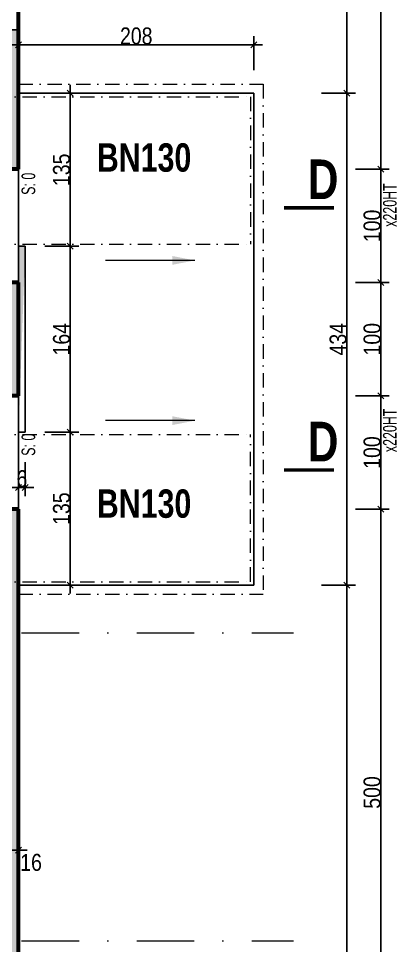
# Model space of a CAD drawing. Header units: millimetres. Extents: x -22 to 27383, y -3644 to 590.
# Drawn here: x 23678 to 24017, y -1894 to -1076 of the extents above; entities that cross this region are included whole.
import ezdxf
from ezdxf.enums import TextEntityAlignment as Align

# ---------------------------------------------------------------- set-up
doc = ezdxf.new("R2010")
doc.units = ezdxf.units.MM
doc.linetypes.add('TIRETPTX2', pattern=[50.8, 25.4, -12.7, 0, -12.7])
for name, color, linetype in [('01_cote_gen', 4, 'Continuous'), ('01_linteaux', 2, 'Continuous'), ('01_poch_murs', 253, 'Continuous'), ('01_poch_poteaux', 250, 'Continuous'), ('01_texte', 230, 'Continuous'), ('AA_COTES', 2, 'Continuous')]:
    doc.layers.add(name, color=color, linetype=linetype)
doc.layers.add('01_murs_coup', color=5, linetype='Continuous', lineweight=60)
doc.layers.add('01_tram_axes', color=2, linetype='TIRETPTX2', lineweight=9)
doc.styles.add('ARIAL NA', font='ARIALN.TTF')
doc.styles.add('impact', font='impact.ttf')
doc.styles.add('STYLE2', font='ARIALN.TTF')
doc.dimstyles.new('JB25', dxfattribs={"dimscale": 0.1, "dimtxt": 150, "dimasz": 15, "dimexe": 0.1, "dimexo": 0.1, "dimgap": 0.09, "dimtad": 1, "dimdec": 1, "dimlfac": 0.5, "dimdsep": 46, "dimtxsty": 'STYLE2', "dimblk1": 'BOND_G', "dimblk2": 'BOND_D', "dimsah": 1, "dimcen": 1.5, "dimdle": 0.01, "dimse1": 1, "dimse2": 1, "dimclrd": 4, "dimclre": 2, "dimclrt": 6, "dimazin": 2, "dimtfac": 2.333333, "dimtdec": 1, "dimtix": 1, "dimtmove": 2, "dimatfit": 3, "dimldrblk": 'BOND_G', "dimfxl": 1, "dimtolj": 1, "dimtzin": 0, "dimarcsym": 0})
doc.dimstyles.new('JB50', dxfattribs={"dimscale": 0.1, "dimtxt": 150, "dimasz": 15, "dimexe": 0.1, "dimexo": 0.1, "dimgap": 0.09, "dimtad": 1, "dimdec": 1, "dimdsep": 46, "dimtxsty": 'STYLE2', "dimblk1": 'BOND_G', "dimblk2": 'BOND_D', "dimsah": 1, "dimcen": 1.5, "dimdle": 0.01, "dimse1": 1, "dimse2": 1, "dimclrd": 4, "dimclre": 2, "dimclrt": 6, "dimazin": 2, "dimtfac": 2.333333, "dimtdec": 1, "dimtix": 1, "dimtmove": 2, "dimatfit": 3, "dimldrblk": 'BOND_G', "dimfxl": 1, "dimtolj": 1, "dimtzin": 0, "dimarcsym": 0})

# ---------------------------------------------------------------- blocks, each defined once
blk = doc.blocks.new('BOND_G')
at = {"layer": 'AA_COTES', "color": 0}
for p, q in [((0, -5), (0, 15)), ((5, 0), (-5, 0)), ((1.77, 1.77), (-1.77, -1.77))]:
    blk.add_line(p, q, dxfattribs=at)
blk = doc.blocks.new('BOND_D')
at = {"layer": 'AA_COTES', "color": 0}
for p, q in [((5, 0), (-5, 0)), ((-1.77, -1.77), (1.77, 1.77)), ((0, 5), (0, -15))]:
    blk.add_line(p, q, dxfattribs=at)
blk = doc.blocks.new('*D2273')
at = {"layer": '01_cote_gen', "color": 4, "lineweight": -2, "transparency": 16777216}
blk.add_line((23998.32, -710.33), (23998.32, -1207.33), dxfattribs=at)
at = {"layer": 'Defpoints', "color": 0, "transparency": 16777216}
for p in [(23975.82, -708.83), (23678.24, -1208.83), (23998.32, -1208.83)]:
    blk.add_point(p, dxfattribs=at)
at = {"layer": '01_cote_gen', "color": 4, "lineweight": -2, "transparency": 16777216, "xscale": 1.5, "yscale": 1.5, "zscale": 1.5}
for name, p, rotation in [('BOND_G', (23998.32, -708.83), 90), ('BOND_D', (23998.32, -1208.83), 270)]:
    blk.add_blockref(name, p, dxfattribs=dict(at, rotation=rotation))
at = {"layer": '01_cote_gen', "color": 6, "transparency": 16777216, "insert": (23990.65, -958.83), "char_height": 15, "attachment_point": 5, "rotation": 90, "style": 'STYLE2'}
blk.add_mtext('\\A1;500', dxfattribs=at)
blk = doc.blocks.new('*D2274')
at = {"layer": '01_cote_gen', "color": 4, "lineweight": -2, "transparency": 16777216}
blk.add_line((23998.32, -1210.33), (23998.32, -1307.33), dxfattribs=at)
at = {"layer": 'Defpoints', "color": 0, "transparency": 16777216}
for p in [(23975.82, -1208.83), (23678.24, -1308.83), (23998.32, -1308.83)]:
    blk.add_point(p, dxfattribs=at)
at = {"layer": '01_cote_gen', "color": 4, "lineweight": -2, "transparency": 16777216, "xscale": 1.5, "yscale": 1.5, "zscale": 1.5}
for name, p, rotation in [('BOND_G', (23998.32, -1208.83), 90), ('BOND_D', (23998.32, -1308.83), 270)]:
    blk.add_blockref(name, p, dxfattribs=dict(at, rotation=rotation))
at = {"layer": '01_cote_gen', "color": 6, "transparency": 16777216, "insert": (23990.65, -1258.83), "char_height": 15, "attachment_point": 5, "rotation": 90, "style": 'STYLE2'}
blk.add_mtext('\\A1;100', dxfattribs=at)
blk = doc.blocks.new('*D2275')
at = {"layer": '01_cote_gen', "color": 4, "lineweight": -2, "transparency": 16777216}
blk.add_line((23998.32, -1310.33), (23998.32, -1407.33), dxfattribs=at)
at = {"layer": 'Defpoints', "color": 0, "transparency": 16777216}
for p in [(23678.24, -1308.83), (23678.24, -1408.83), (23998.32, -1408.83)]:
    blk.add_point(p, dxfattribs=at)
at = {"layer": '01_cote_gen', "color": 4, "lineweight": -2, "transparency": 16777216, "xscale": 1.5, "yscale": 1.5, "zscale": 1.5}
for name, p, rotation in [('BOND_G', (23998.32, -1308.83), 90), ('BOND_D', (23998.32, -1408.83), 270)]:
    blk.add_blockref(name, p, dxfattribs=dict(at, rotation=rotation))
at = {"layer": '01_cote_gen', "color": 6, "transparency": 16777216, "insert": (23990.65, -1358.83), "char_height": 15, "attachment_point": 5, "rotation": 90, "style": 'STYLE2'}
blk.add_mtext('\\A1;100', dxfattribs=at)
blk = doc.blocks.new('*D2276')
at = {"layer": '01_cote_gen', "color": 4, "lineweight": -2, "transparency": 16777216}
blk.add_line((23998.32, -1410.33), (23998.32, -1507.33), dxfattribs=at)
at = {"layer": 'Defpoints', "color": 0, "transparency": 16777216}
for p in [(23678.24, -1408.83), (23678.24, -1508.83), (23998.32, -1508.83)]:
    blk.add_point(p, dxfattribs=at)
at = {"layer": '01_cote_gen', "color": 4, "lineweight": -2, "transparency": 16777216, "xscale": 1.5, "yscale": 1.5, "zscale": 1.5}
for name, p, rotation in [('BOND_G', (23998.32, -1408.83), 90), ('BOND_D', (23998.32, -1508.83), 270)]:
    blk.add_blockref(name, p, dxfattribs=dict(at, rotation=rotation))
at = {"layer": '01_cote_gen', "color": 6, "transparency": 16777216, "insert": (23990.65, -1458.83), "char_height": 15, "attachment_point": 5, "rotation": 90, "style": 'STYLE2'}
blk.add_mtext('\\A1;100', dxfattribs=at)
blk = doc.blocks.new('*D2277')
at = {"layer": '01_cote_gen', "color": 4, "lineweight": -2, "transparency": 16777216}
blk.add_line((23998.32, -1510.33), (23998.32, -2007.33), dxfattribs=at)
at = {"layer": 'Defpoints', "color": 0, "transparency": 16777216}
for p in [(23975.82, -1508.83), (23678.24, -2008.83), (23998.32, -2008.83)]:
    blk.add_point(p, dxfattribs=at)
at = {"layer": '01_cote_gen', "color": 4, "lineweight": -2, "transparency": 16777216, "xscale": 1.5, "yscale": 1.5, "zscale": 1.5}
for name, p, rotation in [('BOND_G', (23998.32, -1508.83), 90), ('BOND_D', (23998.32, -2008.83), 270)]:
    blk.add_blockref(name, p, dxfattribs=dict(at, rotation=rotation))
at = {"layer": '01_cote_gen', "color": 6, "transparency": 16777216, "insert": (23990.65, -1758.83), "char_height": 15, "attachment_point": 5, "rotation": 90, "style": 'STYLE2'}
blk.add_mtext('\\A1;500', dxfattribs=at)
blk = doc.blocks.new('*D2295')
at = {"layer": '01_cote_gen', "color": 4, "lineweight": -2, "transparency": 16777216}
blk.add_line((23998.32, -1210.33), (23998.32, -1307.33), dxfattribs=at)
at = {"layer": 'Defpoints', "color": 0, "transparency": 16777216}
for p in [(23678.24, -1208.83), (23678.24, -1308.83), (23998.32, -1308.83)]:
    blk.add_point(p, dxfattribs=at)
at = {"layer": '01_cote_gen', "color": 4, "lineweight": -2, "transparency": 16777216, "xscale": 1.5, "yscale": 1.5, "zscale": 1.5}
for name, p, rotation in [('BOND_G', (23998.32, -1208.83), 90), ('BOND_D', (23998.32, -1308.83), 270)]:
    blk.add_blockref(name, p, dxfattribs=dict(at, rotation=rotation))
at = {"layer": '01_cote_gen', "color": 6, "transparency": 16777216, "insert": (23990.65, -1258.83), "char_height": 15, "attachment_point": 5, "rotation": 90, "style": 'STYLE2'}
blk.add_mtext('\\A1;100', dxfattribs=at)
blk = doc.blocks.new('*D2294')
at = {"layer": '01_cote_gen', "color": 4, "lineweight": -2, "transparency": 16777216}
blk.add_line((23998.32, -1310.33), (23998.32, -1407.33), dxfattribs=at)
at = {"layer": 'Defpoints', "color": 0, "transparency": 16777216}
for p in [(23678.24, -1308.83), (23678.24, -1408.83), (23998.32, -1408.83)]:
    blk.add_point(p, dxfattribs=at)
at = {"layer": '01_cote_gen', "color": 4, "lineweight": -2, "transparency": 16777216, "xscale": 1.5, "yscale": 1.5, "zscale": 1.5}
for name, p, rotation in [('BOND_G', (23998.32, -1308.83), 90), ('BOND_D', (23998.32, -1408.83), 270)]:
    blk.add_blockref(name, p, dxfattribs=dict(at, rotation=rotation))
at = {"layer": '01_cote_gen', "color": 6, "transparency": 16777216, "insert": (23990.65, -1358.83), "char_height": 15, "attachment_point": 5, "rotation": 90, "style": 'STYLE2'}
blk.add_mtext('\\A1;100', dxfattribs=at)
blk = doc.blocks.new('*D2289')
at = {"layer": '01_cote_gen', "color": 4, "lineweight": -2, "transparency": 16777216}
blk.add_line((23679.74, -1098.96), (23884.74, -1098.96), dxfattribs=at)
at = {"layer": 'Defpoints', "color": 0, "transparency": 16777216}
for p in [(23678.24, -1085.3), (23886.24, -1098.96), (23886.24, -1141.83)]:
    blk.add_point(p, dxfattribs=at)
at = {"layer": '01_cote_gen', "color": 4, "lineweight": -2, "transparency": 16777216, "xscale": 1.5, "yscale": 1.5, "zscale": 1.5, "rotation": 180}
blk.add_blockref('BOND_G', (23678.24, -1098.96), dxfattribs=at)
at = {"layer": '01_cote_gen', "color": 4, "lineweight": -2, "transparency": 16777216, "xscale": 1.5, "yscale": 1.5, "zscale": 1.5}
blk.add_blockref('BOND_D', (23886.24, -1098.96), dxfattribs=at)
at = {"layer": '01_cote_gen', "color": 6, "transparency": 16777216, "insert": (23782.24, -1091.29), "char_height": 15, "attachment_point": 5, "style": 'STYLE2'}
blk.add_mtext('\\A1;208', dxfattribs=at)
blk = doc.blocks.new('*D2290')
at = {"layer": '01_cote_gen', "color": 4, "lineweight": -2, "transparency": 16777216}
blk.add_line((23723.97, -1143.33), (23723.97, -1275.33), dxfattribs=at)
at = {"layer": 'Defpoints', "color": 0, "transparency": 16777216}
for p in [(23704.6, -1141.83), (23684.24, -1276.83), (23723.97, -1276.83)]:
    blk.add_point(p, dxfattribs=at)
at = {"layer": '01_cote_gen', "color": 4, "lineweight": -2, "transparency": 16777216, "xscale": 1.5, "yscale": 1.5, "zscale": 1.5}
for name, p, rotation in [('BOND_G', (23723.97, -1141.83), 90), ('BOND_D', (23723.97, -1276.83), 270)]:
    blk.add_blockref(name, p, dxfattribs=dict(at, rotation=rotation))
at = {"layer": '01_cote_gen', "color": 6, "transparency": 16777216, "insert": (23716.3, -1209.33), "char_height": 15, "attachment_point": 5, "rotation": 90, "style": 'STYLE2'}
blk.add_mtext('\\A1;135', dxfattribs=at)
blk = doc.blocks.new('*D2291')
at = {"layer": '01_cote_gen', "color": 4, "lineweight": -2, "transparency": 16777216}
blk.add_line((23723.97, -1278.33), (23723.97, -1439.33), dxfattribs=at)
at = {"layer": 'Defpoints', "color": 0, "transparency": 16777216}
for p in [(23701.83, -1276.83), (23684.24, -1440.83), (23723.97, -1440.83)]:
    blk.add_point(p, dxfattribs=at)
at = {"layer": '01_cote_gen', "color": 4, "lineweight": -2, "transparency": 16777216, "xscale": 1.5, "yscale": 1.5, "zscale": 1.5}
for name, p, rotation in [('BOND_G', (23723.97, -1276.83), 90), ('BOND_D', (23723.97, -1440.83), 270)]:
    blk.add_blockref(name, p, dxfattribs=dict(at, rotation=rotation))
at = {"layer": '01_cote_gen', "color": 6, "transparency": 16777216, "insert": (23716.3, -1358.83), "char_height": 15, "attachment_point": 5, "rotation": 90, "style": 'STYLE2'}
blk.add_mtext('\\A1;164', dxfattribs=at)
blk = doc.blocks.new('*D2292')
at = {"layer": '01_cote_gen', "color": 4, "lineweight": -2, "transparency": 16777216}
blk.add_line((23723.97, -1442.33), (23723.97, -1574.33), dxfattribs=at)
at = {"layer": 'Defpoints', "color": 0, "transparency": 16777216}
for p in [(23716.47, -1440.83), (23702.75, -1575.83), (23723.97, -1575.83)]:
    blk.add_point(p, dxfattribs=at)
at = {"layer": '01_cote_gen', "color": 4, "lineweight": -2, "transparency": 16777216, "xscale": 1.5, "yscale": 1.5, "zscale": 1.5}
for name, p, rotation in [('BOND_G', (23723.97, -1440.83), 90), ('BOND_D', (23723.97, -1575.83), 270)]:
    blk.add_blockref(name, p, dxfattribs=dict(at, rotation=rotation))
at = {"layer": '01_cote_gen', "color": 6, "transparency": 16777216, "insert": (23716.3, -1508.33), "char_height": 15, "attachment_point": 5, "rotation": 90, "style": 'STYLE2'}
blk.add_mtext('\\A1;135', dxfattribs=at)
blk = doc.blocks.new('*D2293')
at = {"layer": '01_cote_gen', "color": 4, "lineweight": -2, "transparency": 16777216}
for p, q in [((23676.74, -1489.69), (23675.24, -1489.69)), ((23678.24, -1489.69), (23684.24, -1489.69)), ((23685.74, -1489.69), (23687.24, -1489.69))]:
    blk.add_line(p, q, dxfattribs=at)
at = {"layer": 'Defpoints', "color": 0, "transparency": 16777216}
for p in [(23678.24, -1436.78), (23684.24, -1436.78), (23684.24, -1489.69)]:
    blk.add_point(p, dxfattribs=at)
at = {"layer": '01_cote_gen', "color": 4, "lineweight": -2, "transparency": 16777216, "xscale": 1.5, "yscale": 1.5, "zscale": 1.5}
blk.add_blockref('BOND_G', (23678.24, -1489.69), dxfattribs=at)
at = {"layer": '01_cote_gen', "color": 4, "lineweight": -2, "transparency": 16777216, "xscale": 1.5, "yscale": 1.5, "zscale": 1.5, "rotation": 180}
blk.add_blockref('BOND_D', (23684.24, -1489.69), dxfattribs=at)
at = {"layer": '01_cote_gen', "color": 6, "transparency": 16777216, "insert": (23681.24, -1482.02), "char_height": 15, "attachment_point": 5, "style": 'STYLE2'}
blk.add_mtext('\\A1;6', dxfattribs=at)
blk = doc.blocks.new('*D2305')
at = {"layer": '01_cote_gen', "color": 4, "lineweight": -2, "transparency": 16777216}
blk.add_line((23968.3, -777.33), (23968.3, -1140.33), dxfattribs=at)
at = {"layer": 'Defpoints', "color": 0, "transparency": 16777216}
for p in [(23886.24, -775.83), (23886.24, -1141.83), (23968.3, -1141.83)]:
    blk.add_point(p, dxfattribs=at)
at = {"layer": '01_cote_gen', "color": 4, "lineweight": -2, "transparency": 16777216, "xscale": 1.5, "yscale": 1.5, "zscale": 1.5}
for name, p, rotation in [('BOND_G', (23968.3, -775.83), 90), ('BOND_D', (23968.3, -1141.83), 270)]:
    blk.add_blockref(name, p, dxfattribs=dict(at, rotation=rotation))
at = {"layer": '01_cote_gen', "color": 6, "transparency": 16777216, "insert": (23960.64, -958.83), "char_height": 15, "attachment_point": 5, "rotation": 90, "style": 'STYLE2'}
blk.add_mtext('\\A1;366', dxfattribs=at)
blk = doc.blocks.new('*D2306')
at = {"layer": '01_cote_gen', "color": 4, "lineweight": -2, "transparency": 16777216}
blk.add_line((23968.3, -1143.33), (23968.3, -1574.33), dxfattribs=at)
at = {"layer": 'Defpoints', "color": 0, "transparency": 16777216}
for p in [(23886.24, -1141.83), (23886.24, -1575.83), (23968.3, -1575.83)]:
    blk.add_point(p, dxfattribs=at)
at = {"layer": '01_cote_gen', "color": 4, "lineweight": -2, "transparency": 16777216, "xscale": 1.5, "yscale": 1.5, "zscale": 1.5}
for name, p, rotation in [('BOND_G', (23968.3, -1141.83), 90), ('BOND_D', (23968.3, -1575.83), 270)]:
    blk.add_blockref(name, p, dxfattribs=dict(at, rotation=rotation))
at = {"layer": '01_cote_gen', "color": 6, "transparency": 16777216, "insert": (23960.64, -1358.83), "char_height": 15, "attachment_point": 5, "rotation": 90, "style": 'STYLE2'}
blk.add_mtext('\\A1;434', dxfattribs=at)
blk = doc.blocks.new('*D2307')
at = {"layer": '01_cote_gen', "color": 4, "lineweight": -2, "transparency": 16777216}
blk.add_line((23968.3, -1577.33), (23968.3, -2340.33), dxfattribs=at)
at = {"layer": 'Defpoints', "color": 0, "transparency": 16777216}
for p in [(23886.24, -1575.83), (23886.24, -2341.83), (23968.3, -2341.83)]:
    blk.add_point(p, dxfattribs=at)
at = {"layer": '01_cote_gen', "color": 4, "lineweight": -2, "transparency": 16777216, "xscale": 1.5, "yscale": 1.5, "zscale": 1.5}
for name, p, rotation in [('BOND_G', (23968.3, -1575.83), 90), ('BOND_D', (23968.3, -2341.83), 270)]:
    blk.add_blockref(name, p, dxfattribs=dict(at, rotation=rotation))
at = {"layer": '01_cote_gen', "color": 6, "transparency": 16777216, "insert": (23960.64, -1958.83), "char_height": 15, "attachment_point": 5, "rotation": 90, "style": 'STYLE2'}
blk.add_mtext('\\A1;766', dxfattribs=at)
blk = doc.blocks.new('*D2495')
at = {"layer": '01_cote_gen', "color": 4, "lineweight": -2, "transparency": 16777216}
blk.add_line((0, -613.29), (0, -1134.29), dxfattribs=at)
at = {"layer": 'Defpoints', "color": 0, "transparency": 16777216}
for p in [(25449.83, -611.79), (0, -1135.79), (0, -1135.79)]:
    blk.add_point(p, dxfattribs=at)
at = {"layer": '01_cote_gen', "color": 4, "lineweight": -2, "transparency": 16777216, "xscale": 1.5, "yscale": 1.5, "zscale": 1.5}
for name, p, rotation in [('BOND_G', (0, -611.79), 90), ('BOND_D', (0, -1135.79), 270)]:
    blk.add_blockref(name, p, dxfattribs=dict(at, rotation=rotation))
at = {"layer": '01_cote_gen', "color": 6, "transparency": 16777216, "insert": (-7.67, -873.79), "char_height": 15, "attachment_point": 5, "rotation": 90, "style": 'STYLE2'}
blk.add_mtext('\\A1;262', dxfattribs=at)
blk = doc.blocks.new('*D2522')
at = {"layer": '01_cote_gen', "color": 4, "lineweight": -2, "transparency": 16777216}
blk.add_line((1156.42, -613.29), (1156.42, -1134.29), dxfattribs=at)
at = {"layer": 'Defpoints', "color": 0, "transparency": 16777216}
for p in [(26606.25, -611.79), (1156.42, -1135.79), (1156.42, -1135.79)]:
    blk.add_point(p, dxfattribs=at)
at = {"layer": '01_cote_gen', "color": 4, "lineweight": -2, "transparency": 16777216, "xscale": 1.5, "yscale": 1.5, "zscale": 1.5}
for name, p, rotation in [('BOND_G', (1156.42, -611.79), 90), ('BOND_D', (1156.42, -1135.79), 270)]:
    blk.add_blockref(name, p, dxfattribs=dict(at, rotation=rotation))
at = {"layer": '01_cote_gen', "color": 6, "transparency": 16777216, "insert": (1148.75, -873.79), "char_height": 15, "attachment_point": 5, "rotation": 90, "style": 'STYLE2'}
blk.add_mtext('\\A1;262', dxfattribs=at)
blk = doc.blocks.new('*D2667')
at = {"layer": '01_cote_gen', "color": 4, "lineweight": -2, "transparency": 16777216}
blk.add_line((23663.74, -1809.77), (23676.74, -1809.77), dxfattribs=at)
at = {"layer": 'Defpoints', "color": 0, "transparency": 16777216}
for p in [(23678.24, -1809.77), (23662.24, -1817.27), (23678.24, -1817.27)]:
    blk.add_point(p, dxfattribs=at)
at = {"layer": '01_cote_gen', "color": 4, "lineweight": -2, "transparency": 16777216, "xscale": 1.5, "yscale": 1.5, "zscale": 1.5, "rotation": 180}
blk.add_blockref('BOND_G', (23662.24, -1809.77), dxfattribs=at)
at = {"layer": '01_cote_gen', "color": 4, "lineweight": -2, "transparency": 16777216, "xscale": 1.5, "yscale": 1.5, "zscale": 1.5}
blk.add_blockref('BOND_D', (23678.24, -1809.77), dxfattribs=at)
at = {"layer": '01_cote_gen', "color": 6, "transparency": 16777216, "insert": (23689.34, -1820.61), "char_height": 15, "attachment_point": 5, "style": 'STYLE2'}
blk.add_mtext('\\A1;16', dxfattribs=at)

msp = doc.modelspace()

# ---------------------------------------------------------------- hatches: boundary and pattern name
at = {"layer": '01_poch_murs'}
h = msp.add_hatch(color=256, dxfattribs=at)
h.dxf.hatch_style = 1
h.paths.add_polyline_path([(22854.24, -241.83), (22754.24, -241.83), (22754.24, -257.83), (22854.24, -257.83)])
h.paths.add_polyline_path([(23400.24, -241.83), (22954.24, -241.83), (22954.24, -257.83), (23149.24, -257.83), (23149.24, -757.83), (23167.24, -757.83), (23167.24, -257.83), (23400.24, -257.83)])
h.paths.add_polyline_path([(23678.24, -241.83), (23500.24, -241.83), (23500.24, -257.83), (23662.24, -257.83), (23662.24, -408.83), (23678.24, -408.83)])
h.paths.add_polyline_path([(23678.24, -508.83), (23662.24, -508.83), (23662.24, -608.83), (23678.24, -608.83)])
h.paths.add_polyline_path([(23678.24, -708.83), (23662.24, -708.83), (23662.24, -1065.83), (23678.24, -1065.83)])
h.paths.add_polyline_path([(23678.24, -1085.83), (23662.24, -1085.83), (23662.24, -1208.83), (23678.24, -1208.83)])
h = msp.add_hatch(color=256, dxfattribs=at)
h.dxf.hatch_style = 1
h.paths.add_polyline_path([(23678.24, -1508.83), (23662.24, -1508.83), (23662.24, -1883.83), (23167.24, -1883.83), (23167.24, -1085.83), (23149.24, -1085.83), (23149.24, -1883.83), (22566.24, -1883.83), (23019.24, -1883.83), (23019.24, -1903.83), (23662.24, -1903.83), (23662.24, -1938.16), (23662.24, -2008.83), (23678.24, -2008.83)])
h = msp.add_hatch(color=256, dxfattribs=at)
h.dxf.hatch_style = 1
h.paths.add_polyline_path([(23678.24, -1308.83), (23662.24, -1308.83), (23662.24, -1408.83), (23678.24, -1408.83)])

# ---------------------------------------------------------------- linework, layer by layer
at = {"layer": '01_linteaux'}
for p, q in [((23678.24, -1141.83), (23886.24, -1141.83)), ((23886.24, -1141.83), (23886.24, -1575.83)), ((23678.24, -1208.83), (23678.24, -1308.83)), ((23678.24, -1276.83), (23684.24, -1276.83)), ((23684.24, -1276.83), (23684.24, -1440.83)), ((23678.24, -1408.83), (23678.24, -1508.83)), ((23678.24, -1440.83), (23684.24, -1440.83)), ((23678.24, -1575.83), (23886.24, -1575.83))]:
    msp.add_line(p, q, dxfattribs=at)
at = {"layer": '01_linteaux', "color": 230, "lineweight": 0}
for p, q in [((23834.01, -1289.29), (23755.15, -1289.29)), ((23834.01, -1430.68), (23755.15, -1430.68))]:
    msp.add_line(p, q, dxfattribs=at)
at = {"layer": '01_linteaux'}
msp.add_solid([(23678.24, -1440.83), (23678.24, -1276.83), (23684.24, -1276.83)], dxfattribs=at)
at = {"layer": '01_linteaux', "color": 230, "lineweight": 0}
for points in [[(23834.01, -1289.29), (23814.1, -1285.39), (23814.1, -1289.29)], [(23834.01, -1289.29), (23814.1, -1293.19), (23814.1, -1289.29)], [(23834.01, -1430.68), (23814.1, -1426.78), (23814.1, -1430.68)], [(23834.01, -1430.68), (23814.1, -1434.58), (23814.1, -1430.68)]]:
    msp.add_solid(points, dxfattribs=at)
at = {"layer": '01_murs_coup'}
for p, q in [((23678.24, -1208.83), (23678.24, -708.83)), ((23678.24, -1208.83), (23662.24, -1208.83)), ((23678.24, -1308.83), (23662.24, -1308.83)), ((23678.24, -1408.83), (23678.24, -1308.83)), ((23678.24, -1408.83), (23678.24, -1308.83)), ((23678.24, -1408.83), (23662.24, -1408.83)), ((23678.24, -1508.83), (23662.24, -1508.83)), ((23678.24, -2008.83), (23678.24, -1508.83))]:
    msp.add_line(p, q, dxfattribs=at)
at = {"layer": '01_poch_poteaux'}
msp.add_line((23662.24, -1085.83), (23678.24, -1085.83), dxfattribs=at)
at = {"layer": '01_texte', "const_width": 3}
for points in [[(23956.97, -1242.87), (23912.72, -1242.87)], [(23956.97, -1474.33), (23912.72, -1474.33)]]:
    msp.add_lwpolyline(points, dxfattribs=at)
at = {"layer": '01_tram_axes', "ltscale": 0.5}
for p, q in [((23678.24, -1133.83), (23894.24, -1133.83)), ((23894.24, -1133.83), (23894.24, -1583.83)), ((23554.24, -1144.83), (23883.24, -1144.83)), ((23883.24, -1144.83), (23883.24, -1274.83)), ((23554.24, -1274.83), (23883.24, -1274.83)), ((23554.24, -1442.83), (23883.24, -1442.83)), ((23883.24, -1572.83), (23883.24, -1442.83)), ((23554.24, -1572.83), (23883.24, -1572.83)), ((23678.24, -1583.83), (23894.24, -1583.83))]:
    msp.add_line(p, q, dxfattribs=at)
at = {"layer": '01_tram_axes', "color": 253, "ltscale": 2}
for p, q in [((16256.86, -1617.83), (23921.21, -1617.83)), ((16256.86, -1889.83), (23921.21, -1889.83))]:
    msp.add_line(p, q, dxfattribs=at)

# ---------------------------------------------------------------- texts
at = {"layer": '01_texte', "style": 'impact'}
for p in [(23789.15, -1218.46), (23789.15, -1523.87)]:
    msp.add_text('BN130', height=25, dxfattribs=at).set_placement(p, align=Align.BOTTOM_CENTER)
for p in [(23947.31, -1245.73), (23947.31, -1477.18)]:
    msp.add_text('D', height=35, rotation=0, dxfattribs=at).set_placement(p, align=Align.BOTTOM_CENTER)
at = {"layer": '01_texte', "style": 'ARIAL NA', "width": 0.8}
for s, p in [('S: 0', (23692.95, -1231.44)), ('x220HT', (24012.26, -1259.68)), ('x220HT', (24012.26, -1458.53)), ('S: 0', (23692.95, -1461.72))]:
    msp.add_text(s, height=12, rotation=90, dxfattribs=at).set_placement(p)

# ---------------------------------------------------------------- dimensions: what is measured, and where the dimension line sits
at = {"layer": '01_cote_gen'}
for base, p1, p2, dimstyle, picture, middle in [((0, -1135.79), (25449.83, -611.79), (0, -1135.79), 'JB25', '*D2495', (-7.67, -873.79)), ((1156.42, -1135.79), (26606.25, -611.79), (1156.42, -1135.79), 'JB25', '*D2522', (1148.75, -873.79)), ((23998.32, -1208.83), (23975.82, -708.83), (23678.24, -1208.83), 'JB50', '*D2273', (23990.65, -958.83)), ((23968.3, -1141.83), (23886.24, -775.83), (23886.24, -1141.83), 'JB50', '*D2305', (23960.64, -958.83)), ((23723.97, -1276.83), (23704.6, -1141.83), (23684.24, -1276.83), 'JB50', '*D2290', (23716.3, -1209.33)), ((23968.3, -1575.83), (23886.24, -1141.83), (23886.24, -1575.83), 'JB50', '*D2306', (23960.64, -1358.83)), ((23998.32, -1308.83), (23975.82, -1208.83), (23678.24, -1308.83), 'JB50', '*D2274', (23990.65, -1258.83)), ((23998.32, -1308.83), (23678.24, -1208.83), (23678.24, -1308.83), 'JB50', '*D2295', (23990.65, -1258.83)), ((23723.97, -1440.83), (23701.83, -1276.83), (23684.24, -1440.83), 'JB50', '*D2291', (23716.3, -1358.83)), ((23998.32, -1408.83), (23678.24, -1308.83), (23678.24, -1408.83), 'JB50', '*D2275', (23990.65, -1358.83)), ((23998.32, -1408.83), (23678.24, -1308.83), (23678.24, -1408.83), 'JB50', '*D2294', (23990.65, -1358.83)), ((23998.32, -1508.83), (23678.24, -1408.83), (23678.24, -1508.83), 'JB50', '*D2276', (23990.65, -1458.83)), ((23723.97, -1575.83), (23716.47, -1440.83), (23702.75, -1575.83), 'JB50', '*D2292', (23716.3, -1508.33)), ((23998.32, -2008.83), (23975.82, -1508.83), (23678.24, -2008.83), 'JB50', '*D2277', (23990.65, -1758.83)), ((23968.3, -2341.83), (23886.24, -1575.83), (23886.24, -2341.83), 'JB50', '*D2307', (23960.64, -1958.83))]:
    dim = msp.add_linear_dim(base=base, p1=p1, p2=p2, angle=90, dimstyle=dimstyle, dxfattribs=at)
    dim.commit()
    dim.dimension.update_dxf_attribs({"geometry": picture, "text_midpoint": middle})
for base, p1, p2, picture, middle in [((23886.24, -1098.96), (23678.24, -1085.3), (23886.24, -1141.83), '*D2289', (23782.24, -1091.29)), ((23684.24, -1489.69), (23678.24, -1436.78), (23684.24, -1436.78), '*D2293', (23681.24, -1482.02))]:
    dim = msp.add_linear_dim(base=base, p1=p1, p2=p2, dimstyle='JB50', dxfattribs=at)
    dim.commit()
    dim.dimension.update_dxf_attribs({"geometry": picture, "text_midpoint": middle})
dim = msp.add_linear_dim(base=(23678.24, -1809.77), p1=(23662.24, -1817.27), p2=(23678.24, -1817.27), dimstyle='JB50', dxfattribs=at)
dim.commit()
dim.dimension.update_dxf_attribs({"geometry": '*D2667', "text_midpoint": (23689.34, -1820.61), "dimtype": 160})

doc.saveas('drawing.dxf')
